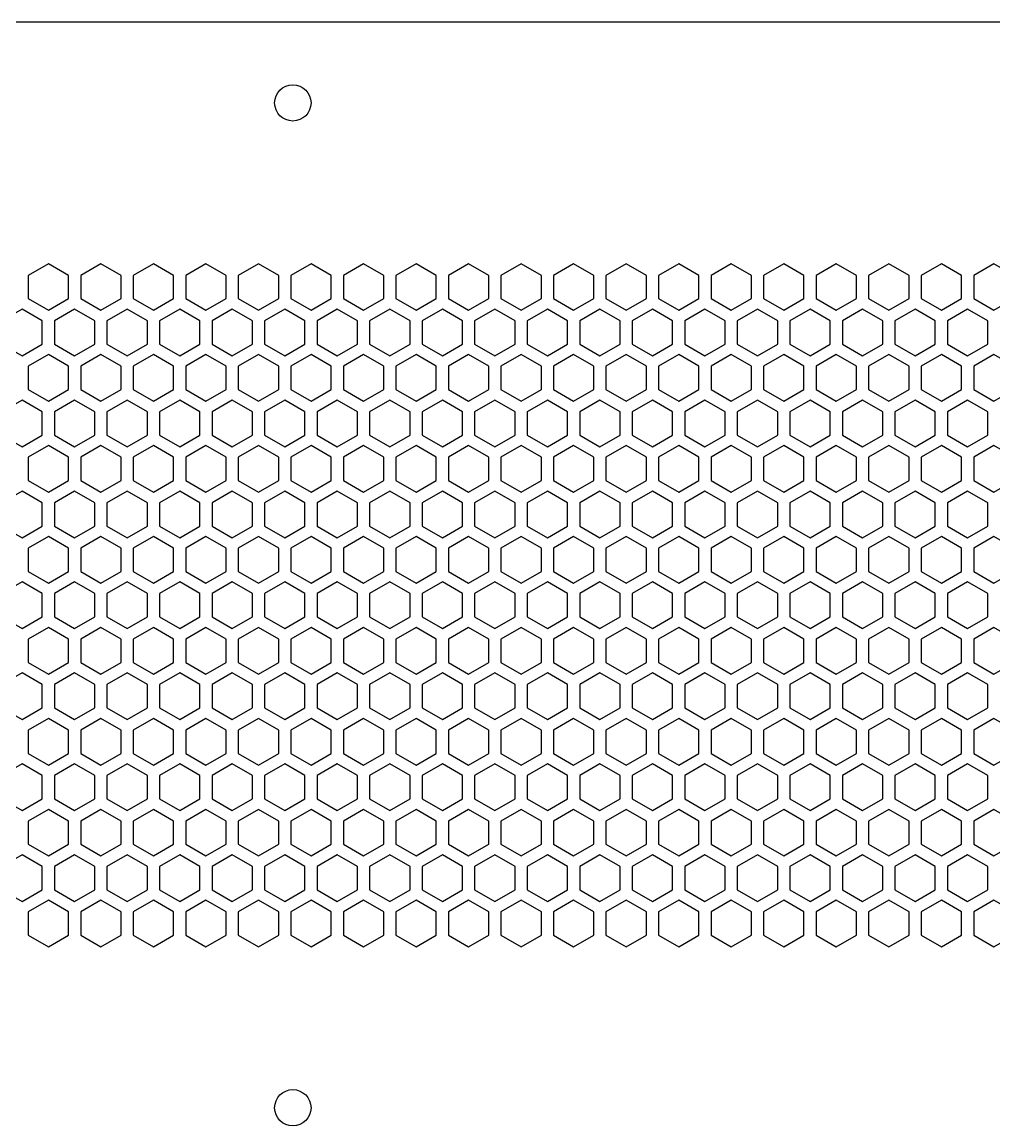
# Model space of a CAD drawing. Header units: millimetres. Extents: x 0 to 500, y 0 to 571.
# Drawn here: x 126.5 to 246.8, y 434.4 to 571 of the extents above; entities that cross this region are included whole.
import ezdxf

# ---------------------------------------------------------------- set-up
doc = ezdxf.new("R2010")
doc.units = ezdxf.units.MM
doc.layers.add('CUT', color=1, linetype='CONTINUOUS')

msp = doc.modelspace()

# ---------------------------------------------------------------- linework, layer by layer
at = {"layer": 'CUT'}
msp.add_line((500, 571), (0, 571), dxfattribs=at)
for points in [[(132.25, 539.6475), (129.75, 541.0909), (127.25, 539.6475), (127.25, 536.7608), (129.75, 535.3174), (132.25, 536.7608)], [(138.75, 539.6475), (136.25, 541.0909), (133.75, 539.6475), (133.75, 536.7608), (136.25, 535.3174), (138.75, 536.7608)], [(145.25, 539.6475), (142.75, 541.0909), (140.25, 539.6475), (140.25, 536.7608), (142.75, 535.3174), (145.25, 536.7608)], [(151.75, 539.6475), (149.25, 541.0909), (146.75, 539.6475), (146.75, 536.7608), (149.25, 535.3174), (151.75, 536.7608)], [(158.25, 539.6475), (155.75, 541.0909), (153.25, 539.6475), (153.25, 536.7608), (155.75, 535.3174), (158.25, 536.7608)], [(164.75, 539.6475), (162.25, 541.0909), (159.75, 539.6475), (159.75, 536.7608), (162.25, 535.3174), (164.75, 536.7608)], [(171.25, 539.6475), (168.75, 541.0909), (166.25, 539.6475), (166.25, 536.7608), (168.75, 535.3174), (171.25, 536.7608)], [(177.75, 539.6475), (175.25, 541.0909), (172.75, 539.6475), (172.75, 536.7608), (175.25, 535.3174), (177.75, 536.7608)], [(184.25, 539.6475), (181.75, 541.0909), (179.25, 539.6475), (179.25, 536.7608), (181.75, 535.3174), (184.25, 536.7608)], [(190.75, 539.6475), (188.25, 541.0909), (185.75, 539.6475), (185.75, 536.7608), (188.25, 535.3174), (190.75, 536.7608)], [(197.25, 539.6475), (194.75, 541.0909), (192.25, 539.6475), (192.25, 536.7608), (194.75, 535.3174), (197.25, 536.7608)], [(203.75, 539.6475), (201.25, 541.0909), (198.75, 539.6475), (198.75, 536.7608), (201.25, 535.3174), (203.75, 536.7608)], [(210.25, 539.6475), (207.75, 541.0909), (205.25, 539.6475), (205.25, 536.7608), (207.75, 535.3174), (210.25, 536.7608)], [(216.75, 539.6475), (214.25, 541.0909), (211.75, 539.6475), (211.75, 536.7608), (214.25, 535.3174), (216.75, 536.7608)], [(223.25, 539.6475), (220.75, 541.0909), (218.25, 539.6475), (218.25, 536.7608), (220.75, 535.3174), (223.25, 536.7608)], [(229.75, 539.6475), (227.25, 541.0909), (224.75, 539.6475), (224.75, 536.7608), (227.25, 535.3174), (229.75, 536.7608)], [(236.25, 539.6475), (233.75, 541.0909), (231.25, 539.6475), (231.25, 536.7608), (233.75, 535.3174), (236.25, 536.7608)], [(242.75, 539.6475), (240.25, 541.0909), (237.75, 539.6475), (237.75, 536.7608), (240.25, 535.3174), (242.75, 536.7608)], [(249.25, 539.6475), (246.75, 541.0909), (244.25, 539.6475), (244.25, 536.7608), (246.75, 535.3174), (249.25, 536.7608)], [(129, 534.0184), (126.5, 535.4617), (124, 534.0184), (124, 531.1316), (126.5, 529.6882), (129, 531.1316)], [(135.5, 534.0184), (133, 535.4617), (130.5, 534.0184), (130.5, 531.1316), (133, 529.6882), (135.5, 531.1316)], [(142, 534.0184), (139.5, 535.4617), (137, 534.0184), (137, 531.1316), (139.5, 529.6882), (142, 531.1316)], [(148.5, 534.0184), (146, 535.4617), (143.5, 534.0184), (143.5, 531.1316), (146, 529.6882), (148.5, 531.1316)], [(155, 534.0184), (152.5, 535.4617), (150, 534.0184), (150, 531.1316), (152.5, 529.6882), (155, 531.1316)], [(161.5, 534.0184), (159, 535.4617), (156.5, 534.0184), (156.5, 531.1316), (159, 529.6882), (161.5, 531.1316)], [(168, 534.0184), (165.5, 535.4617), (163, 534.0184), (163, 531.1316), (165.5, 529.6882), (168, 531.1316)], [(174.5, 534.0184), (172, 535.4617), (169.5, 534.0184), (169.5, 531.1316), (172, 529.6882), (174.5, 531.1316)], [(181, 534.0184), (178.5, 535.4617), (176, 534.0184), (176, 531.1316), (178.5, 529.6882), (181, 531.1316)], [(187.5, 534.0184), (185, 535.4617), (182.5, 534.0184), (182.5, 531.1316), (185, 529.6882), (187.5, 531.1316)], [(194, 534.0184), (191.5, 535.4617), (189, 534.0184), (189, 531.1316), (191.5, 529.6882), (194, 531.1316)], [(200.5, 534.0184), (198, 535.4617), (195.5, 534.0184), (195.5, 531.1316), (198, 529.6882), (200.5, 531.1316)], [(207, 534.0184), (204.5, 535.4617), (202, 534.0184), (202, 531.1316), (204.5, 529.6882), (207, 531.1316)], [(213.5, 534.0184), (211, 535.4617), (208.5, 534.0184), (208.5, 531.1316), (211, 529.6882), (213.5, 531.1316)], [(220, 534.0184), (217.5, 535.4617), (215, 534.0184), (215, 531.1316), (217.5, 529.6882), (220, 531.1316)], [(226.5, 534.0184), (224, 535.4617), (221.5, 534.0184), (221.5, 531.1316), (224, 529.6882), (226.5, 531.1316)], [(233, 534.0184), (230.5, 535.4617), (228, 534.0184), (228, 531.1316), (230.5, 529.6882), (233, 531.1316)], [(239.5, 534.0184), (237, 535.4617), (234.5, 534.0184), (234.5, 531.1316), (237, 529.6882), (239.5, 531.1316)], [(246, 534.0184), (243.5, 535.4617), (241, 534.0184), (241, 531.1316), (243.5, 529.6882), (246, 531.1316)], [(132.25, 528.3892), (129.75, 529.8326), (127.25, 528.3892), (127.25, 525.5024), (129.75, 524.0591), (132.25, 525.5024)], [(138.75, 528.3892), (136.25, 529.8326), (133.75, 528.3892), (133.75, 525.5024), (136.25, 524.0591), (138.75, 525.5024)], [(145.25, 528.3892), (142.75, 529.8326), (140.25, 528.3892), (140.25, 525.5024), (142.75, 524.0591), (145.25, 525.5024)], [(151.75, 528.3892), (149.25, 529.8326), (146.75, 528.3892), (146.75, 525.5024), (149.25, 524.0591), (151.75, 525.5024)], [(158.25, 528.3892), (155.75, 529.8326), (153.25, 528.3892), (153.25, 525.5024), (155.75, 524.0591), (158.25, 525.5024)], [(164.75, 528.3892), (162.25, 529.8326), (159.75, 528.3892), (159.75, 525.5024), (162.25, 524.0591), (164.75, 525.5024)], [(171.25, 528.3892), (168.75, 529.8326), (166.25, 528.3892), (166.25, 525.5024), (168.75, 524.0591), (171.25, 525.5024)], [(177.75, 528.3892), (175.25, 529.8326), (172.75, 528.3892), (172.75, 525.5024), (175.25, 524.0591), (177.75, 525.5024)], [(184.25, 528.3892), (181.75, 529.8326), (179.25, 528.3892), (179.25, 525.5024), (181.75, 524.0591), (184.25, 525.5024)], [(190.75, 528.3892), (188.25, 529.8326), (185.75, 528.3892), (185.75, 525.5024), (188.25, 524.0591), (190.75, 525.5024)], [(197.25, 528.3892), (194.75, 529.8326), (192.25, 528.3892), (192.25, 525.5024), (194.75, 524.0591), (197.25, 525.5024)], [(203.75, 528.3892), (201.25, 529.8326), (198.75, 528.3892), (198.75, 525.5024), (201.25, 524.0591), (203.75, 525.5024)], [(210.25, 528.3892), (207.75, 529.8326), (205.25, 528.3892), (205.25, 525.5024), (207.75, 524.0591), (210.25, 525.5024)], [(216.75, 528.3892), (214.25, 529.8326), (211.75, 528.3892), (211.75, 525.5024), (214.25, 524.0591), (216.75, 525.5024)], [(223.25, 528.3892), (220.75, 529.8326), (218.25, 528.3892), (218.25, 525.5024), (220.75, 524.0591), (223.25, 525.5024)], [(229.75, 528.3892), (227.25, 529.8326), (224.75, 528.3892), (224.75, 525.5024), (227.25, 524.0591), (229.75, 525.5024)], [(236.25, 528.3892), (233.75, 529.8326), (231.25, 528.3892), (231.25, 525.5024), (233.75, 524.0591), (236.25, 525.5024)], [(242.75, 528.3892), (240.25, 529.8326), (237.75, 528.3892), (237.75, 525.5024), (240.25, 524.0591), (242.75, 525.5024)], [(249.25, 528.3892), (246.75, 529.8326), (244.25, 528.3892), (244.25, 525.5024), (246.75, 524.0591), (249.25, 525.5024)], [(129, 522.76), (126.5, 524.2034), (124, 522.76), (124, 519.8733), (126.5, 518.4299), (129, 519.8733)], [(135.5, 522.76), (133, 524.2034), (130.5, 522.76), (130.5, 519.8733), (133, 518.4299), (135.5, 519.8733)], [(142, 522.76), (139.5, 524.2034), (137, 522.76), (137, 519.8733), (139.5, 518.4299), (142, 519.8733)], [(148.5, 522.76), (146, 524.2034), (143.5, 522.76), (143.5, 519.8733), (146, 518.4299), (148.5, 519.8733)], [(155, 522.76), (152.5, 524.2034), (150, 522.76), (150, 519.8733), (152.5, 518.4299), (155, 519.8733)], [(161.5, 522.76), (159, 524.2034), (156.5, 522.76), (156.5, 519.8733), (159, 518.4299), (161.5, 519.8733)], [(168, 522.76), (165.5, 524.2034), (163, 522.76), (163, 519.8733), (165.5, 518.4299), (168, 519.8733)], [(174.5, 522.76), (172, 524.2034), (169.5, 522.76), (169.5, 519.8733), (172, 518.4299), (174.5, 519.8733)], [(181, 522.76), (178.5, 524.2034), (176, 522.76), (176, 519.8733), (178.5, 518.4299), (181, 519.8733)], [(187.5, 522.76), (185, 524.2034), (182.5, 522.76), (182.5, 519.8733), (185, 518.4299), (187.5, 519.8733)], [(194, 522.76), (191.5, 524.2034), (189, 522.76), (189, 519.8733), (191.5, 518.4299), (194, 519.8733)], [(200.5, 522.76), (198, 524.2034), (195.5, 522.76), (195.5, 519.8733), (198, 518.4299), (200.5, 519.8733)], [(207, 522.76), (204.5, 524.2034), (202, 522.76), (202, 519.8733), (204.5, 518.4299), (207, 519.8733)], [(213.5, 522.76), (211, 524.2034), (208.5, 522.76), (208.5, 519.8733), (211, 518.4299), (213.5, 519.8733)], [(220, 522.76), (217.5, 524.2034), (215, 522.76), (215, 519.8733), (217.5, 518.4299), (220, 519.8733)], [(226.5, 522.76), (224, 524.2034), (221.5, 522.76), (221.5, 519.8733), (224, 518.4299), (226.5, 519.8733)], [(233, 522.76), (230.5, 524.2034), (228, 522.76), (228, 519.8733), (230.5, 518.4299), (233, 519.8733)], [(239.5, 522.76), (237, 524.2034), (234.5, 522.76), (234.5, 519.8733), (237, 518.4299), (239.5, 519.8733)], [(246, 522.76), (243.5, 524.2034), (241, 522.76), (241, 519.8733), (243.5, 518.4299), (246, 519.8733)], [(132.25, 517.1309), (129.75, 518.5742), (127.25, 517.1309), (127.25, 514.2441), (129.75, 512.8007), (132.25, 514.2441)], [(138.75, 517.1309), (136.25, 518.5742), (133.75, 517.1309), (133.75, 514.2441), (136.25, 512.8007), (138.75, 514.2441)], [(145.25, 517.1309), (142.75, 518.5742), (140.25, 517.1309), (140.25, 514.2441), (142.75, 512.8007), (145.25, 514.2441)], [(151.75, 517.1309), (149.25, 518.5742), (146.75, 517.1309), (146.75, 514.2441), (149.25, 512.8007), (151.75, 514.2441)], [(158.25, 517.1309), (155.75, 518.5742), (153.25, 517.1309), (153.25, 514.2441), (155.75, 512.8007), (158.25, 514.2441)], [(164.75, 517.1309), (162.25, 518.5742), (159.75, 517.1309), (159.75, 514.2441), (162.25, 512.8007), (164.75, 514.2441)], [(171.25, 517.1309), (168.75, 518.5742), (166.25, 517.1309), (166.25, 514.2441), (168.75, 512.8007), (171.25, 514.2441)], [(177.75, 517.1309), (175.25, 518.5742), (172.75, 517.1309), (172.75, 514.2441), (175.25, 512.8007), (177.75, 514.2441)], [(184.25, 517.1309), (181.75, 518.5742), (179.25, 517.1309), (179.25, 514.2441), (181.75, 512.8007), (184.25, 514.2441)], [(190.75, 517.1309), (188.25, 518.5742), (185.75, 517.1309), (185.75, 514.2441), (188.25, 512.8007), (190.75, 514.2441)], [(197.25, 517.1309), (194.75, 518.5742), (192.25, 517.1309), (192.25, 514.2441), (194.75, 512.8007), (197.25, 514.2441)], [(203.75, 517.1309), (201.25, 518.5742), (198.75, 517.1309), (198.75, 514.2441), (201.25, 512.8007), (203.75, 514.2441)], [(210.25, 517.1309), (207.75, 518.5742), (205.25, 517.1309), (205.25, 514.2441), (207.75, 512.8007), (210.25, 514.2441)], [(216.75, 517.1309), (214.25, 518.5742), (211.75, 517.1309), (211.75, 514.2441), (214.25, 512.8007), (216.75, 514.2441)], [(223.25, 517.1309), (220.75, 518.5742), (218.25, 517.1309), (218.25, 514.2441), (220.75, 512.8007), (223.25, 514.2441)], [(229.75, 517.1309), (227.25, 518.5742), (224.75, 517.1309), (224.75, 514.2441), (227.25, 512.8007), (229.75, 514.2441)], [(236.25, 517.1309), (233.75, 518.5742), (231.25, 517.1309), (231.25, 514.2441), (233.75, 512.8007), (236.25, 514.2441)], [(242.75, 517.1309), (240.25, 518.5742), (237.75, 517.1309), (237.75, 514.2441), (240.25, 512.8007), (242.75, 514.2441)], [(249.25, 517.1309), (246.75, 518.5742), (244.25, 517.1309), (244.25, 514.2441), (246.75, 512.8007), (249.25, 514.2441)], [(129, 511.5017), (126.5, 512.9451), (124, 511.5017), (124, 508.615), (126.5, 507.1716), (129, 508.615)], [(135.5, 511.5017), (133, 512.9451), (130.5, 511.5017), (130.5, 508.615), (133, 507.1716), (135.5, 508.615)], [(142, 511.5017), (139.5, 512.9451), (137, 511.5017), (137, 508.615), (139.5, 507.1716), (142, 508.615)], [(148.5, 511.5017), (146, 512.9451), (143.5, 511.5017), (143.5, 508.615), (146, 507.1716), (148.5, 508.615)], [(155, 511.5017), (152.5, 512.9451), (150, 511.5017), (150, 508.615), (152.5, 507.1716), (155, 508.615)], [(161.5, 511.5017), (159, 512.9451), (156.5, 511.5017), (156.5, 508.615), (159, 507.1716), (161.5, 508.615)], [(168, 511.5017), (165.5, 512.9451), (163, 511.5017), (163, 508.615), (165.5, 507.1716), (168, 508.615)], [(174.5, 511.5017), (172, 512.9451), (169.5, 511.5017), (169.5, 508.615), (172, 507.1716), (174.5, 508.615)], [(181, 511.5017), (178.5, 512.9451), (176, 511.5017), (176, 508.615), (178.5, 507.1716), (181, 508.615)], [(187.5, 511.5017), (185, 512.9451), (182.5, 511.5017), (182.5, 508.615), (185, 507.1716), (187.5, 508.615)], [(194, 511.5017), (191.5, 512.9451), (189, 511.5017), (189, 508.615), (191.5, 507.1716), (194, 508.615)], [(200.5, 511.5017), (198, 512.9451), (195.5, 511.5017), (195.5, 508.615), (198, 507.1716), (200.5, 508.615)], [(207, 511.5017), (204.5, 512.9451), (202, 511.5017), (202, 508.615), (204.5, 507.1716), (207, 508.615)], [(213.5, 511.5017), (211, 512.9451), (208.5, 511.5017), (208.5, 508.615), (211, 507.1716), (213.5, 508.615)], [(220, 511.5017), (217.5, 512.9451), (215, 511.5017), (215, 508.615), (217.5, 507.1716), (220, 508.615)], [(226.5, 511.5017), (224, 512.9451), (221.5, 511.5017), (221.5, 508.615), (224, 507.1716), (226.5, 508.615)], [(233, 511.5017), (230.5, 512.9451), (228, 511.5017), (228, 508.615), (230.5, 507.1716), (233, 508.615)], [(239.5, 511.5017), (237, 512.9451), (234.5, 511.5017), (234.5, 508.615), (237, 507.1716), (239.5, 508.615)], [(246, 511.5017), (243.5, 512.9451), (241, 511.5017), (241, 508.615), (243.5, 507.1716), (246, 508.615)], [(132.25, 505.8725), (129.75, 507.3159), (127.25, 505.8725), (127.25, 502.9858), (129.75, 501.5424), (132.25, 502.9858)], [(138.75, 505.8725), (136.25, 507.3159), (133.75, 505.8725), (133.75, 502.9858), (136.25, 501.5424), (138.75, 502.9858)], [(145.25, 505.8725), (142.75, 507.3159), (140.25, 505.8725), (140.25, 502.9858), (142.75, 501.5424), (145.25, 502.9858)], [(151.75, 505.8725), (149.25, 507.3159), (146.75, 505.8725), (146.75, 502.9858), (149.25, 501.5424), (151.75, 502.9858)], [(158.25, 505.8725), (155.75, 507.3159), (153.25, 505.8725), (153.25, 502.9858), (155.75, 501.5424), (158.25, 502.9858)], [(164.75, 505.8725), (162.25, 507.3159), (159.75, 505.8725), (159.75, 502.9858), (162.25, 501.5424), (164.75, 502.9858)], [(171.25, 505.8725), (168.75, 507.3159), (166.25, 505.8725), (166.25, 502.9858), (168.75, 501.5424), (171.25, 502.9858)], [(177.75, 505.8725), (175.25, 507.3159), (172.75, 505.8725), (172.75, 502.9858), (175.25, 501.5424), (177.75, 502.9858)], [(184.25, 505.8725), (181.75, 507.3159), (179.25, 505.8725), (179.25, 502.9858), (181.75, 501.5424), (184.25, 502.9858)], [(190.75, 505.8725), (188.25, 507.3159), (185.75, 505.8725), (185.75, 502.9858), (188.25, 501.5424), (190.75, 502.9858)], [(197.25, 505.8725), (194.75, 507.3159), (192.25, 505.8725), (192.25, 502.9858), (194.75, 501.5424), (197.25, 502.9858)], [(203.75, 505.8725), (201.25, 507.3159), (198.75, 505.8725), (198.75, 502.9858), (201.25, 501.5424), (203.75, 502.9858)], [(210.25, 505.8725), (207.75, 507.3159), (205.25, 505.8725), (205.25, 502.9858), (207.75, 501.5424), (210.25, 502.9858)], [(216.75, 505.8725), (214.25, 507.3159), (211.75, 505.8725), (211.75, 502.9858), (214.25, 501.5424), (216.75, 502.9858)], [(223.25, 505.8725), (220.75, 507.3159), (218.25, 505.8725), (218.25, 502.9858), (220.75, 501.5424), (223.25, 502.9858)], [(229.75, 505.8725), (227.25, 507.3159), (224.75, 505.8725), (224.75, 502.9858), (227.25, 501.5424), (229.75, 502.9858)], [(236.25, 505.8725), (233.75, 507.3159), (231.25, 505.8725), (231.25, 502.9858), (233.75, 501.5424), (236.25, 502.9858)], [(242.75, 505.8725), (240.25, 507.3159), (237.75, 505.8725), (237.75, 502.9858), (240.25, 501.5424), (242.75, 502.9858)], [(249.25, 505.8725), (246.75, 507.3159), (244.25, 505.8725), (244.25, 502.9858), (246.75, 501.5424), (249.25, 502.9858)], [(129, 500.2434), (126.5, 501.6868), (124, 500.2434), (124, 497.3566), (126.5, 495.9132), (129, 497.3566)], [(135.5, 500.2434), (133, 501.6868), (130.5, 500.2434), (130.5, 497.3566), (133, 495.9132), (135.5, 497.3566)], [(142, 500.2434), (139.5, 501.6868), (137, 500.2434), (137, 497.3566), (139.5, 495.9132), (142, 497.3566)], [(148.5, 500.2434), (146, 501.6868), (143.5, 500.2434), (143.5, 497.3566), (146, 495.9132), (148.5, 497.3566)], [(155, 500.2434), (152.5, 501.6868), (150, 500.2434), (150, 497.3566), (152.5, 495.9132), (155, 497.3566)], [(161.5, 500.2434), (159, 501.6868), (156.5, 500.2434), (156.5, 497.3566), (159, 495.9132), (161.5, 497.3566)], [(168, 500.2434), (165.5, 501.6868), (163, 500.2434), (163, 497.3566), (165.5, 495.9132), (168, 497.3566)], [(174.5, 500.2434), (172, 501.6868), (169.5, 500.2434), (169.5, 497.3566), (172, 495.9132), (174.5, 497.3566)], [(181, 500.2434), (178.5, 501.6868), (176, 500.2434), (176, 497.3566), (178.5, 495.9132), (181, 497.3566)], [(187.5, 500.2434), (185, 501.6868), (182.5, 500.2434), (182.5, 497.3566), (185, 495.9132), (187.5, 497.3566)], [(194, 500.2434), (191.5, 501.6868), (189, 500.2434), (189, 497.3566), (191.5, 495.9132), (194, 497.3566)], [(200.5, 500.2434), (198, 501.6868), (195.5, 500.2434), (195.5, 497.3566), (198, 495.9132), (200.5, 497.3566)], [(207, 500.2434), (204.5, 501.6868), (202, 500.2434), (202, 497.3566), (204.5, 495.9132), (207, 497.3566)], [(213.5, 500.2434), (211, 501.6868), (208.5, 500.2434), (208.5, 497.3566), (211, 495.9132), (213.5, 497.3566)], [(220, 500.2434), (217.5, 501.6868), (215, 500.2434), (215, 497.3566), (217.5, 495.9132), (220, 497.3566)], [(226.5, 500.2434), (224, 501.6868), (221.5, 500.2434), (221.5, 497.3566), (224, 495.9132), (226.5, 497.3566)], [(233, 500.2434), (230.5, 501.6868), (228, 500.2434), (228, 497.3566), (230.5, 495.9132), (233, 497.3566)], [(239.5, 500.2434), (237, 501.6868), (234.5, 500.2434), (234.5, 497.3566), (237, 495.9132), (239.5, 497.3566)], [(246, 500.2434), (243.5, 501.6868), (241, 500.2434), (241, 497.3566), (243.5, 495.9132), (246, 497.3566)], [(132.25, 494.6142), (129.75, 496.0576), (127.25, 494.6142), (127.25, 491.7275), (129.75, 490.2841), (132.25, 491.7275)], [(138.75, 494.6142), (136.25, 496.0576), (133.75, 494.6142), (133.75, 491.7275), (136.25, 490.2841), (138.75, 491.7275)], [(145.25, 494.6142), (142.75, 496.0576), (140.25, 494.6142), (140.25, 491.7275), (142.75, 490.2841), (145.25, 491.7275)], [(151.75, 494.6142), (149.25, 496.0576), (146.75, 494.6142), (146.75, 491.7275), (149.25, 490.2841), (151.75, 491.7275)], [(158.25, 494.6142), (155.75, 496.0576), (153.25, 494.6142), (153.25, 491.7275), (155.75, 490.2841), (158.25, 491.7275)], [(164.75, 494.6142), (162.25, 496.0576), (159.75, 494.6142), (159.75, 491.7275), (162.25, 490.2841), (164.75, 491.7275)], [(171.25, 494.6142), (168.75, 496.0576), (166.25, 494.6142), (166.25, 491.7275), (168.75, 490.2841), (171.25, 491.7275)], [(177.75, 494.6142), (175.25, 496.0576), (172.75, 494.6142), (172.75, 491.7275), (175.25, 490.2841), (177.75, 491.7275)], [(184.25, 494.6142), (181.75, 496.0576), (179.25, 494.6142), (179.25, 491.7275), (181.75, 490.2841), (184.25, 491.7275)], [(190.75, 494.6142), (188.25, 496.0576), (185.75, 494.6142), (185.75, 491.7275), (188.25, 490.2841), (190.75, 491.7275)], [(197.25, 494.6142), (194.75, 496.0576), (192.25, 494.6142), (192.25, 491.7275), (194.75, 490.2841), (197.25, 491.7275)], [(203.75, 494.6142), (201.25, 496.0576), (198.75, 494.6142), (198.75, 491.7275), (201.25, 490.2841), (203.75, 491.7275)], [(210.25, 494.6142), (207.75, 496.0576), (205.25, 494.6142), (205.25, 491.7275), (207.75, 490.2841), (210.25, 491.7275)], [(216.75, 494.6142), (214.25, 496.0576), (211.75, 494.6142), (211.75, 491.7275), (214.25, 490.2841), (216.75, 491.7275)], [(223.25, 494.6142), (220.75, 496.0576), (218.25, 494.6142), (218.25, 491.7275), (220.75, 490.2841), (223.25, 491.7275)], [(229.75, 494.6142), (227.25, 496.0576), (224.75, 494.6142), (224.75, 491.7275), (227.25, 490.2841), (229.75, 491.7275)], [(236.25, 494.6142), (233.75, 496.0576), (231.25, 494.6142), (231.25, 491.7275), (233.75, 490.2841), (236.25, 491.7275)], [(242.75, 494.6142), (240.25, 496.0576), (237.75, 494.6142), (237.75, 491.7275), (240.25, 490.2841), (242.75, 491.7275)], [(249.25, 494.6142), (246.75, 496.0576), (244.25, 494.6142), (244.25, 491.7275), (246.75, 490.2841), (249.25, 491.7275)], [(129, 488.985), (126.5, 490.4284), (124, 488.985), (124, 486.0983), (126.5, 484.6549), (129, 486.0983)], [(135.5, 488.985), (133, 490.4284), (130.5, 488.985), (130.5, 486.0983), (133, 484.6549), (135.5, 486.0983)], [(142, 488.985), (139.5, 490.4284), (137, 488.985), (137, 486.0983), (139.5, 484.6549), (142, 486.0983)], [(148.5, 488.985), (146, 490.4284), (143.5, 488.985), (143.5, 486.0983), (146, 484.6549), (148.5, 486.0983)], [(155, 488.985), (152.5, 490.4284), (150, 488.985), (150, 486.0983), (152.5, 484.6549), (155, 486.0983)], [(161.5, 488.985), (159, 490.4284), (156.5, 488.985), (156.5, 486.0983), (159, 484.6549), (161.5, 486.0983)], [(168, 488.985), (165.5, 490.4284), (163, 488.985), (163, 486.0983), (165.5, 484.6549), (168, 486.0983)], [(174.5, 488.985), (172, 490.4284), (169.5, 488.985), (169.5, 486.0983), (172, 484.6549), (174.5, 486.0983)], [(181, 488.985), (178.5, 490.4284), (176, 488.985), (176, 486.0983), (178.5, 484.6549), (181, 486.0983)], [(187.5, 488.985), (185, 490.4284), (182.5, 488.985), (182.5, 486.0983), (185, 484.6549), (187.5, 486.0983)], [(194, 488.985), (191.5, 490.4284), (189, 488.985), (189, 486.0983), (191.5, 484.6549), (194, 486.0983)], [(200.5, 488.985), (198, 490.4284), (195.5, 488.985), (195.5, 486.0983), (198, 484.6549), (200.5, 486.0983)], [(207, 488.985), (204.5, 490.4284), (202, 488.985), (202, 486.0983), (204.5, 484.6549), (207, 486.0983)], [(213.5, 488.985), (211, 490.4284), (208.5, 488.985), (208.5, 486.0983), (211, 484.6549), (213.5, 486.0983)], [(220, 488.985), (217.5, 490.4284), (215, 488.985), (215, 486.0983), (217.5, 484.6549), (220, 486.0983)], [(226.5, 488.985), (224, 490.4284), (221.5, 488.985), (221.5, 486.0983), (224, 484.6549), (226.5, 486.0983)], [(233, 488.985), (230.5, 490.4284), (228, 488.985), (228, 486.0983), (230.5, 484.6549), (233, 486.0983)], [(239.5, 488.985), (237, 490.4284), (234.5, 488.985), (234.5, 486.0983), (237, 484.6549), (239.5, 486.0983)], [(246, 488.985), (243.5, 490.4284), (241, 488.985), (241, 486.0983), (243.5, 484.6549), (246, 486.0983)], [(132.25, 483.3559), (129.75, 484.7993), (127.25, 483.3559), (127.25, 480.4691), (129.75, 479.0258), (132.25, 480.4691)], [(138.75, 483.3559), (136.25, 484.7993), (133.75, 483.3559), (133.75, 480.4691), (136.25, 479.0258), (138.75, 480.4691)], [(145.25, 483.3559), (142.75, 484.7993), (140.25, 483.3559), (140.25, 480.4691), (142.75, 479.0258), (145.25, 480.4691)], [(151.75, 483.3559), (149.25, 484.7993), (146.75, 483.3559), (146.75, 480.4691), (149.25, 479.0258), (151.75, 480.4691)], [(158.25, 483.3559), (155.75, 484.7993), (153.25, 483.3559), (153.25, 480.4691), (155.75, 479.0258), (158.25, 480.4691)], [(164.75, 483.3559), (162.25, 484.7993), (159.75, 483.3559), (159.75, 480.4691), (162.25, 479.0258), (164.75, 480.4691)], [(171.25, 483.3559), (168.75, 484.7993), (166.25, 483.3559), (166.25, 480.4691), (168.75, 479.0258), (171.25, 480.4691)], [(177.75, 483.3559), (175.25, 484.7993), (172.75, 483.3559), (172.75, 480.4691), (175.25, 479.0258), (177.75, 480.4691)], [(184.25, 483.3559), (181.75, 484.7993), (179.25, 483.3559), (179.25, 480.4691), (181.75, 479.0258), (184.25, 480.4691)], [(190.75, 483.3559), (188.25, 484.7993), (185.75, 483.3559), (185.75, 480.4691), (188.25, 479.0258), (190.75, 480.4691)], [(197.25, 483.3559), (194.75, 484.7993), (192.25, 483.3559), (192.25, 480.4691), (194.75, 479.0258), (197.25, 480.4691)], [(203.75, 483.3559), (201.25, 484.7993), (198.75, 483.3559), (198.75, 480.4691), (201.25, 479.0258), (203.75, 480.4691)], [(210.25, 483.3559), (207.75, 484.7993), (205.25, 483.3559), (205.25, 480.4691), (207.75, 479.0258), (210.25, 480.4691)], [(216.75, 483.3559), (214.25, 484.7993), (211.75, 483.3559), (211.75, 480.4691), (214.25, 479.0258), (216.75, 480.4691)], [(223.25, 483.3559), (220.75, 484.7993), (218.25, 483.3559), (218.25, 480.4691), (220.75, 479.0258), (223.25, 480.4691)], [(229.75, 483.3559), (227.25, 484.7993), (224.75, 483.3559), (224.75, 480.4691), (227.25, 479.0258), (229.75, 480.4691)], [(236.25, 483.3559), (233.75, 484.7993), (231.25, 483.3559), (231.25, 480.4691), (233.75, 479.0258), (236.25, 480.4691)], [(242.75, 483.3559), (240.25, 484.7993), (237.75, 483.3559), (237.75, 480.4691), (240.25, 479.0258), (242.75, 480.4691)], [(249.25, 483.3559), (246.75, 484.7993), (244.25, 483.3559), (244.25, 480.4691), (246.75, 479.0258), (249.25, 480.4691)], [(129, 477.7267), (126.5, 479.1701), (124, 477.7267), (124, 474.84), (126.5, 473.3966), (129, 474.84)], [(135.5, 477.7267), (133, 479.1701), (130.5, 477.7267), (130.5, 474.84), (133, 473.3966), (135.5, 474.84)], [(142, 477.7267), (139.5, 479.1701), (137, 477.7267), (137, 474.84), (139.5, 473.3966), (142, 474.84)], [(148.5, 477.7267), (146, 479.1701), (143.5, 477.7267), (143.5, 474.84), (146, 473.3966), (148.5, 474.84)], [(155, 477.7267), (152.5, 479.1701), (150, 477.7267), (150, 474.84), (152.5, 473.3966), (155, 474.84)], [(161.5, 477.7267), (159, 479.1701), (156.5, 477.7267), (156.5, 474.84), (159, 473.3966), (161.5, 474.84)], [(168, 477.7267), (165.5, 479.1701), (163, 477.7267), (163, 474.84), (165.5, 473.3966), (168, 474.84)], [(174.5, 477.7267), (172, 479.1701), (169.5, 477.7267), (169.5, 474.84), (172, 473.3966), (174.5, 474.84)], [(181, 477.7267), (178.5, 479.1701), (176, 477.7267), (176, 474.84), (178.5, 473.3966), (181, 474.84)], [(187.5, 477.7267), (185, 479.1701), (182.5, 477.7267), (182.5, 474.84), (185, 473.3966), (187.5, 474.84)], [(194, 477.7267), (191.5, 479.1701), (189, 477.7267), (189, 474.84), (191.5, 473.3966), (194, 474.84)], [(200.5, 477.7267), (198, 479.1701), (195.5, 477.7267), (195.5, 474.84), (198, 473.3966), (200.5, 474.84)], [(207, 477.7267), (204.5, 479.1701), (202, 477.7267), (202, 474.84), (204.5, 473.3966), (207, 474.84)], [(213.5, 477.7267), (211, 479.1701), (208.5, 477.7267), (208.5, 474.84), (211, 473.3966), (213.5, 474.84)], [(220, 477.7267), (217.5, 479.1701), (215, 477.7267), (215, 474.84), (217.5, 473.3966), (220, 474.84)], [(226.5, 477.7267), (224, 479.1701), (221.5, 477.7267), (221.5, 474.84), (224, 473.3966), (226.5, 474.84)], [(233, 477.7267), (230.5, 479.1701), (228, 477.7267), (228, 474.84), (230.5, 473.3966), (233, 474.84)], [(239.5, 477.7267), (237, 479.1701), (234.5, 477.7267), (234.5, 474.84), (237, 473.3966), (239.5, 474.84)], [(246, 477.7267), (243.5, 479.1701), (241, 477.7267), (241, 474.84), (243.5, 473.3966), (246, 474.84)], [(132.25, 472.0976), (129.75, 473.5409), (127.25, 472.0976), (127.25, 469.2108), (129.75, 467.7674), (132.25, 469.2108)], [(138.75, 472.0976), (136.25, 473.5409), (133.75, 472.0976), (133.75, 469.2108), (136.25, 467.7674), (138.75, 469.2108)], [(145.25, 472.0976), (142.75, 473.5409), (140.25, 472.0976), (140.25, 469.2108), (142.75, 467.7674), (145.25, 469.2108)], [(151.75, 472.0976), (149.25, 473.5409), (146.75, 472.0976), (146.75, 469.2108), (149.25, 467.7674), (151.75, 469.2108)], [(158.25, 472.0976), (155.75, 473.5409), (153.25, 472.0976), (153.25, 469.2108), (155.75, 467.7674), (158.25, 469.2108)], [(164.75, 472.0976), (162.25, 473.5409), (159.75, 472.0976), (159.75, 469.2108), (162.25, 467.7674), (164.75, 469.2108)], [(171.25, 472.0976), (168.75, 473.5409), (166.25, 472.0976), (166.25, 469.2108), (168.75, 467.7674), (171.25, 469.2108)], [(177.75, 472.0976), (175.25, 473.5409), (172.75, 472.0976), (172.75, 469.2108), (175.25, 467.7674), (177.75, 469.2108)], [(184.25, 472.0976), (181.75, 473.5409), (179.25, 472.0976), (179.25, 469.2108), (181.75, 467.7674), (184.25, 469.2108)], [(190.75, 472.0976), (188.25, 473.5409), (185.75, 472.0976), (185.75, 469.2108), (188.25, 467.7674), (190.75, 469.2108)], [(197.25, 472.0976), (194.75, 473.5409), (192.25, 472.0976), (192.25, 469.2108), (194.75, 467.7674), (197.25, 469.2108)], [(203.75, 472.0976), (201.25, 473.5409), (198.75, 472.0976), (198.75, 469.2108), (201.25, 467.7674), (203.75, 469.2108)], [(210.25, 472.0976), (207.75, 473.5409), (205.25, 472.0976), (205.25, 469.2108), (207.75, 467.7674), (210.25, 469.2108)], [(216.75, 472.0976), (214.25, 473.5409), (211.75, 472.0976), (211.75, 469.2108), (214.25, 467.7674), (216.75, 469.2108)], [(223.25, 472.0976), (220.75, 473.5409), (218.25, 472.0976), (218.25, 469.2108), (220.75, 467.7674), (223.25, 469.2108)], [(229.75, 472.0976), (227.25, 473.5409), (224.75, 472.0976), (224.75, 469.2108), (227.25, 467.7674), (229.75, 469.2108)], [(236.25, 472.0976), (233.75, 473.5409), (231.25, 472.0976), (231.25, 469.2108), (233.75, 467.7674), (236.25, 469.2108)], [(242.75, 472.0976), (240.25, 473.5409), (237.75, 472.0976), (237.75, 469.2108), (240.25, 467.7674), (242.75, 469.2108)], [(249.25, 472.0976), (246.75, 473.5409), (244.25, 472.0976), (244.25, 469.2108), (246.75, 467.7674), (249.25, 469.2108)], [(129, 466.4684), (126.5, 467.9118), (124, 466.4684), (124, 463.5816), (126.5, 462.1383), (129, 463.5816)], [(135.5, 466.4684), (133, 467.9118), (130.5, 466.4684), (130.5, 463.5816), (133, 462.1383), (135.5, 463.5816)], [(142, 466.4684), (139.5, 467.9118), (137, 466.4684), (137, 463.5816), (139.5, 462.1383), (142, 463.5816)], [(148.5, 466.4684), (146, 467.9118), (143.5, 466.4684), (143.5, 463.5816), (146, 462.1383), (148.5, 463.5816)], [(155, 466.4684), (152.5, 467.9118), (150, 466.4684), (150, 463.5816), (152.5, 462.1383), (155, 463.5816)], [(161.5, 466.4684), (159, 467.9118), (156.5, 466.4684), (156.5, 463.5816), (159, 462.1383), (161.5, 463.5816)], [(168, 466.4684), (165.5, 467.9118), (163, 466.4684), (163, 463.5816), (165.5, 462.1383), (168, 463.5816)], [(174.5, 466.4684), (172, 467.9118), (169.5, 466.4684), (169.5, 463.5816), (172, 462.1383), (174.5, 463.5816)], [(181, 466.4684), (178.5, 467.9118), (176, 466.4684), (176, 463.5816), (178.5, 462.1383), (181, 463.5816)], [(187.5, 466.4684), (185, 467.9118), (182.5, 466.4684), (182.5, 463.5816), (185, 462.1383), (187.5, 463.5816)], [(194, 466.4684), (191.5, 467.9118), (189, 466.4684), (189, 463.5816), (191.5, 462.1383), (194, 463.5816)], [(200.5, 466.4684), (198, 467.9118), (195.5, 466.4684), (195.5, 463.5816), (198, 462.1383), (200.5, 463.5816)], [(207, 466.4684), (204.5, 467.9118), (202, 466.4684), (202, 463.5816), (204.5, 462.1383), (207, 463.5816)], [(213.5, 466.4684), (211, 467.9118), (208.5, 466.4684), (208.5, 463.5816), (211, 462.1383), (213.5, 463.5816)], [(220, 466.4684), (217.5, 467.9118), (215, 466.4684), (215, 463.5816), (217.5, 462.1383), (220, 463.5816)], [(226.5, 466.4684), (224, 467.9118), (221.5, 466.4684), (221.5, 463.5816), (224, 462.1383), (226.5, 463.5816)], [(233, 466.4684), (230.5, 467.9118), (228, 466.4684), (228, 463.5816), (230.5, 462.1383), (233, 463.5816)], [(239.5, 466.4684), (237, 467.9118), (234.5, 466.4684), (234.5, 463.5816), (237, 462.1383), (239.5, 463.5816)], [(246, 466.4684), (243.5, 467.9118), (241, 466.4684), (241, 463.5816), (243.5, 462.1383), (246, 463.5816)], [(132.25, 460.8392), (129.75, 462.2826), (127.25, 460.8392), (127.25, 457.9525), (129.75, 456.5091), (132.25, 457.9525)], [(138.75, 460.8392), (136.25, 462.2826), (133.75, 460.8392), (133.75, 457.9525), (136.25, 456.5091), (138.75, 457.9525)], [(145.25, 460.8392), (142.75, 462.2826), (140.25, 460.8392), (140.25, 457.9525), (142.75, 456.5091), (145.25, 457.9525)], [(151.75, 460.8392), (149.25, 462.2826), (146.75, 460.8392), (146.75, 457.9525), (149.25, 456.5091), (151.75, 457.9525)], [(158.25, 460.8392), (155.75, 462.2826), (153.25, 460.8392), (153.25, 457.9525), (155.75, 456.5091), (158.25, 457.9525)], [(164.75, 460.8392), (162.25, 462.2826), (159.75, 460.8392), (159.75, 457.9525), (162.25, 456.5091), (164.75, 457.9525)], [(171.25, 460.8392), (168.75, 462.2826), (166.25, 460.8392), (166.25, 457.9525), (168.75, 456.5091), (171.25, 457.9525)], [(177.75, 460.8392), (175.25, 462.2826), (172.75, 460.8392), (172.75, 457.9525), (175.25, 456.5091), (177.75, 457.9525)], [(184.25, 460.8392), (181.75, 462.2826), (179.25, 460.8392), (179.25, 457.9525), (181.75, 456.5091), (184.25, 457.9525)], [(190.75, 460.8392), (188.25, 462.2826), (185.75, 460.8392), (185.75, 457.9525), (188.25, 456.5091), (190.75, 457.9525)], [(197.25, 460.8392), (194.75, 462.2826), (192.25, 460.8392), (192.25, 457.9525), (194.75, 456.5091), (197.25, 457.9525)], [(203.75, 460.8392), (201.25, 462.2826), (198.75, 460.8392), (198.75, 457.9525), (201.25, 456.5091), (203.75, 457.9525)], [(210.25, 460.8392), (207.75, 462.2826), (205.25, 460.8392), (205.25, 457.9525), (207.75, 456.5091), (210.25, 457.9525)], [(216.75, 460.8392), (214.25, 462.2826), (211.75, 460.8392), (211.75, 457.9525), (214.25, 456.5091), (216.75, 457.9525)], [(223.25, 460.8392), (220.75, 462.2826), (218.25, 460.8392), (218.25, 457.9525), (220.75, 456.5091), (223.25, 457.9525)], [(229.75, 460.8392), (227.25, 462.2826), (224.75, 460.8392), (224.75, 457.9525), (227.25, 456.5091), (229.75, 457.9525)], [(236.25, 460.8392), (233.75, 462.2826), (231.25, 460.8392), (231.25, 457.9525), (233.75, 456.5091), (236.25, 457.9525)], [(242.75, 460.8392), (240.25, 462.2826), (237.75, 460.8392), (237.75, 457.9525), (240.25, 456.5091), (242.75, 457.9525)], [(249.25, 460.8392), (246.75, 462.2826), (244.25, 460.8392), (244.25, 457.9525), (246.75, 456.5091), (249.25, 457.9525)]]:
    msp.add_lwpolyline(points, close=True, dxfattribs=at)
for centre in [(160, 561), (160, 436.6)]:
    msp.add_circle(centre, 2.25, dxfattribs=at)

doc.saveas('drawing.dxf')
